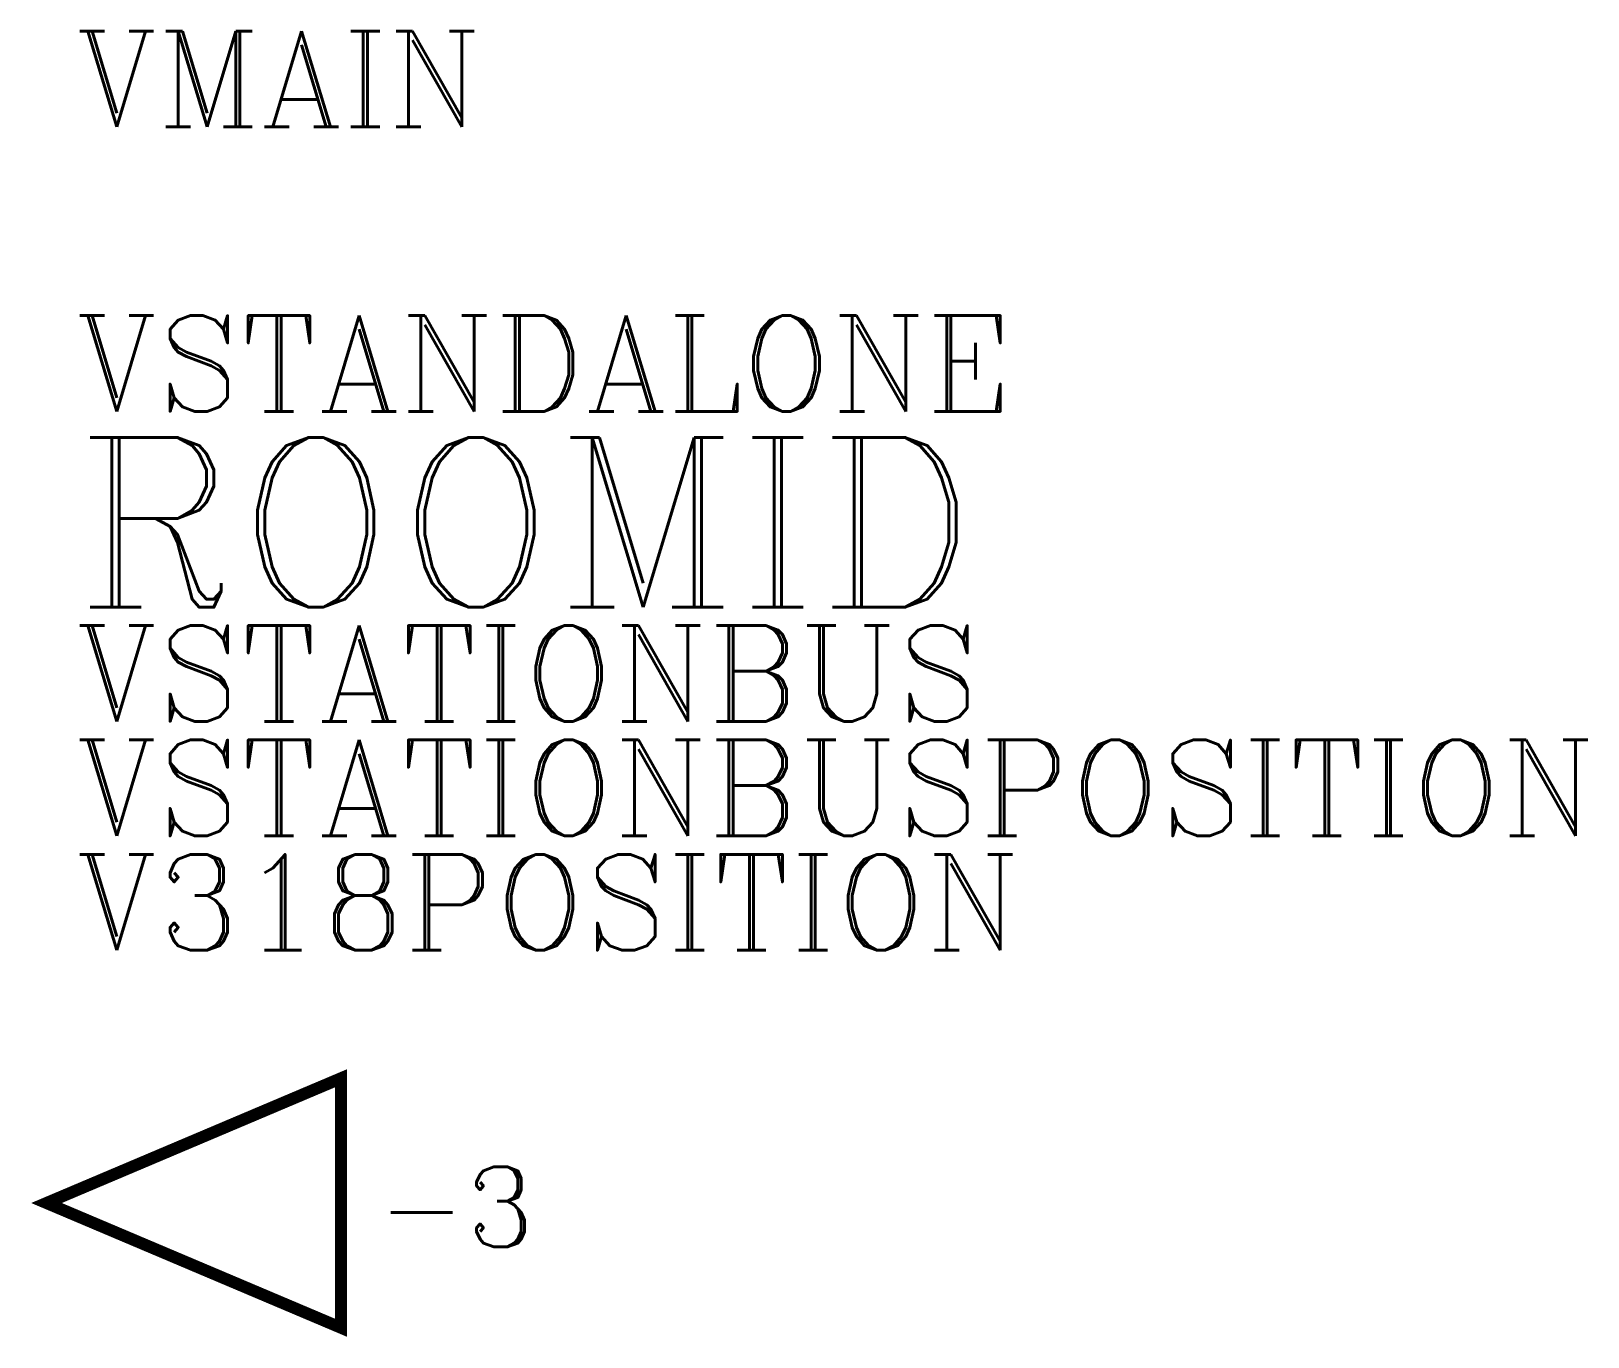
# Model space of a CAD drawing. Header units: inches. Extents: x -1 to 96.4, y -8.4 to 73.3.
import ezdxf

# ---------------------------------------------------------------- set-up
doc = ezdxf.new("R2010")
doc.units = ezdxf.units.IN
doc.header["$LTSCALE"] = 48
doc.header["$MEASUREMENT"] = 0
doc.styles.add('FSL12-1', font='complex.shx')
doc.styles.add('ROMANC', font='COMPLEX.SHX')
doc.styles.add('WSNotes', font='complex.shx', dxfattribs={"height": 18})

msp = doc.modelspace()

# ---------------------------------------------------------------- texts
at = {"flags": 1}
for tag, p, height, style in [('VMAIN', (1.82, 67.349), 6, 'ROMANC'), ('VSTANDALONE', (1.82, 49.545), 6, 'ROMANC'), ('ROOMID', (1.82, 37.288), 10.625, 'WSNotes'), ('VSTATIONBUS', (1.82, 30.146), 6, 'ROMANC'), ('VSTATIONBUSPOSITION', (1.82, 22.981), 6, 'ROMANC'), ('V318POSITION', (1.82, 15.816), 6, 'ROMANC')]:
    msp.add_attdef(tag, p, '', height=height, dxfattribs=dict(at, style=style))

# ---------------------------------------------------------------- wipeouts: each hides what was drawn before it
msp.add_wipeout([(33.21, 7.969), (-0.01, 7.969), (-0.01, -7.915), (33.21, -7.915)])

# ---------------------------------------------------------------- next in the draw order: linework, layer by layer
at = {"linetype": 'Continuous'}
for p, q in [((18.438, 7.812), (0, 0)), ((18.438, 7.812), (18.438, -7.812)), ((0, 0), (18.438, -7.812))]:
    msp.add_line(p, q, dxfattribs=at)
at = {"linetype": 'Continuous', "const_width": 0.75}
msp.add_lwpolyline([(18.438, 7.812), (0, 0), (18.438, -7.812)], close=True, dxfattribs=at)

# ---------------------------------------------------------------- next in the draw order: texts
at = {"linetype": 'Continuous', "insert": (20.698, 2.258), "char_height": 5, "width": 72.1875, "attachment_point": 1, "style": 'FSL12-1'}
msp.add_mtext('-3', dxfattribs=at)

doc.saveas('drawing.dxf')
